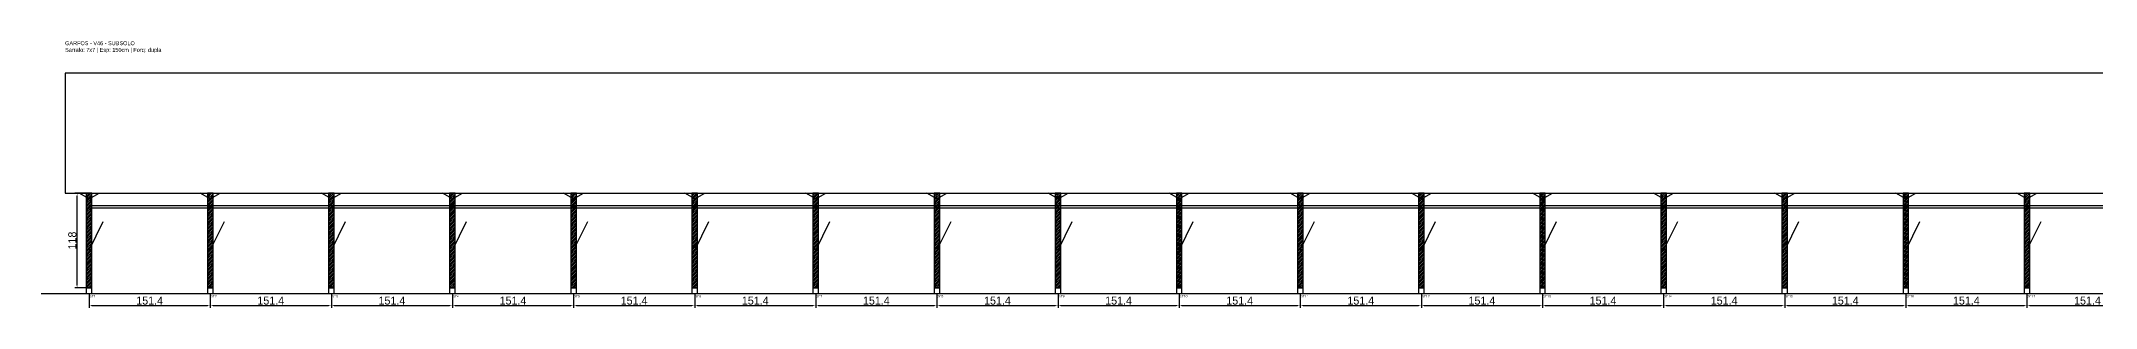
# Model space of a CAD drawing. Header units: metres. Extents: x -30 to 5236, y -25 to 308.
# Drawn here: x -30 to 2538, y -25 to 308 of the extents above; entities that cross this region are included whole.
import ezdxf

# ---------------------------------------------------------------- set-up
doc = ezdxf.new("R2010")
doc.units = ezdxf.units.M
for name, color, linetype in [('BARRA_ANCORAGEM', 1, 'Continuous'), ('COTA', 241, 'Continuous'), ('GARFOS OK', 3, 'Continuous'), ('NOME DA VIGA', 6, 'Continuous'), ('SARR_7x7', 40, 'Continuous'), ('TIRAS REESCORAMENTO', 252, 'Continuous'), ('VIGAS', 3, 'Continuous')]:
    doc.layers.add(name, color=color, linetype=linetype)
doc.dimstyles.new('EZ DXF', dxfattribs={"dimtxt": 10, "dimasz": 3.5, "dimexe": 3, "dimexo": 1.5, "dimgap": 1, "dimtad": 1, "dimdec": 1, "dimdsep": 46, "dimcen": 2.5, "dimazin": 3, "dimtfac": 1, "dimtmove": 0, "dimatfit": 3})

msp = doc.modelspace()

# ---------------------------------------------------------------- hatches: boundary and pattern name
at = {"layer": 'COTA'}
h = msp.add_hatch(dxfattribs=at)
h.set_pattern_fill('ANSI31', scale=0.5)
h.paths.add_polyline_path([(26.5, 0), (33.5, 0), (33.5, 118), (26.5, 118)])
h = msp.add_hatch(dxfattribs=at)
h.set_pattern_fill('ANSI31', scale=0.5)
h.paths.add_polyline_path([(177.85, 0), (184.85, 0), (184.85, 118), (177.85, 118)])
h = msp.add_hatch(dxfattribs=at)
h.set_pattern_fill('ANSI31', scale=0.5)
h.paths.add_polyline_path([(329.21, 0), (336.21, 0), (336.21, 118), (329.21, 118)])
h = msp.add_hatch(dxfattribs=at)
h.set_pattern_fill('ANSI31', scale=0.5)
h.paths.add_polyline_path([(480.56, 0), (487.56, 0), (487.56, 118), (480.56, 118)])
h = msp.add_hatch(dxfattribs=at)
h.set_pattern_fill('ANSI31', scale=0.5)
h.paths.add_polyline_path([(631.91, 0), (638.91, 0), (638.91, 118), (631.91, 118)])
h = msp.add_hatch(dxfattribs=at)
h.set_pattern_fill('ANSI31', scale=0.5)
h.paths.add_polyline_path([(783.27, 0), (790.27, 0), (790.27, 118), (783.27, 118)])
h = msp.add_hatch(dxfattribs=at)
h.set_pattern_fill('ANSI31', scale=0.5)
h.paths.add_polyline_path([(934.62, 0), (941.62, 0), (941.62, 118), (934.62, 118)])
h = msp.add_hatch(dxfattribs=at)
h.set_pattern_fill('ANSI31', scale=0.5)
h.paths.add_polyline_path([(1085.97, 0), (1092.97, 0), (1092.97, 118), (1085.97, 118)])
h = msp.add_hatch(dxfattribs=at)
h.set_pattern_fill('ANSI31', scale=0.5)
h.paths.add_polyline_path([(1237.33, 0), (1244.33, 0), (1244.33, 118), (1237.33, 118)])
h = msp.add_hatch(dxfattribs=at)
h.set_pattern_fill('ANSI31', scale=0.5)
h.paths.add_polyline_path([(1388.68, 0), (1395.68, 0), (1395.68, 118), (1388.68, 118)])
h = msp.add_hatch(dxfattribs=at)
h.set_pattern_fill('ANSI31', scale=0.5)
h.paths.add_polyline_path([(1540.03, 0), (1547.03, 0), (1547.03, 118), (1540.03, 118)])
h = msp.add_hatch(dxfattribs=at)
h.set_pattern_fill('ANSI31', scale=0.5)
h.paths.add_polyline_path([(1691.39, 0), (1698.39, 0), (1698.39, 118), (1691.39, 118)])
h = msp.add_hatch(dxfattribs=at)
h.set_pattern_fill('ANSI31', scale=0.5)
h.paths.add_polyline_path([(1842.74, 0), (1849.74, 0), (1849.74, 118), (1842.74, 118)])
h = msp.add_hatch(dxfattribs=at)
h.set_pattern_fill('ANSI31', scale=0.5)
h.paths.add_polyline_path([(1994.09, 0), (2001.09, 0), (2001.09, 118), (1994.09, 118)])
h = msp.add_hatch(dxfattribs=at)
h.set_pattern_fill('ANSI31', scale=0.5)
h.paths.add_polyline_path([(2145.45, 0), (2152.45, 0), (2152.45, 118), (2145.45, 118)])
h = msp.add_hatch(dxfattribs=at)
h.set_pattern_fill('ANSI31', scale=0.5)
h.paths.add_polyline_path([(2296.8, 0), (2303.8, 0), (2303.8, 118), (2296.8, 118)])
h = msp.add_hatch(dxfattribs=at)
h.set_pattern_fill('ANSI31', scale=0.5)
h.paths.add_polyline_path([(2448.15, 0), (2455.15, 0), (2455.15, 118), (2448.15, 118)])

# ---------------------------------------------------------------- linework, layer by layer
at = {"layer": 'BARRA_ANCORAGEM'}
for p, q in [((30, 47.2), (47.7, 82.6)), ((181.35, 47.2), (199.05, 82.6)), ((332.71, 47.2), (350.41, 82.6)), ((484.06, 47.2), (501.76, 82.6)), ((635.41, 47.2), (653.11, 82.6)), ((786.77, 47.2), (804.47, 82.6)), ((938.12, 47.2), (955.82, 82.6)), ((1089.47, 47.2), (1107.17, 82.6)), ((1240.83, 47.2), (1258.53, 82.6)), ((1392.18, 47.2), (1409.88, 82.6)), ((1543.53, 47.2), (1561.23, 82.6)), ((1694.89, 47.2), (1712.59, 82.6)), ((1846.24, 47.2), (1863.94, 82.6)), ((1997.59, 47.2), (2015.29, 82.6)), ((2148.95, 47.2), (2166.65, 82.6)), ((2300.3, 47.2), (2318, 82.6)), ((2451.65, 47.2), (2469.35, 82.6))]:
    msp.add_line(p, q, dxfattribs=at)
at = {"layer": 'GARFOS OK'}
for p, q in [((30, 111), (17.5, 118)), ((17.5, 118), (42.5, 118)), ((30, 111), (42.5, 118)), ((181.35, 111), (168.85, 118)), ((168.85, 118), (193.85, 118)), ((181.35, 111), (193.85, 118)), ((332.71, 111), (320.21, 118)), ((320.21, 118), (345.21, 118)), ((332.71, 111), (345.21, 118)), ((484.06, 111), (471.56, 118)), ((471.56, 118), (496.56, 118)), ((484.06, 111), (496.56, 118)), ((635.41, 111), (622.91, 118)), ((622.91, 118), (647.91, 118)), ((635.41, 111), (647.91, 118)), ((786.77, 111), (774.27, 118)), ((774.27, 118), (799.27, 118)), ((786.77, 111), (799.27, 118)), ((938.12, 111), (925.62, 118)), ((925.62, 118), (950.62, 118)), ((938.12, 111), (950.62, 118)), ((1089.47, 111), (1076.97, 118)), ((1076.97, 118), (1101.97, 118)), ((1089.47, 111), (1101.97, 118)), ((1240.83, 111), (1228.33, 118)), ((1228.33, 118), (1253.33, 118)), ((1240.83, 111), (1253.33, 118)), ((1392.18, 111), (1379.68, 118)), ((1379.68, 118), (1404.68, 118)), ((1392.18, 111), (1404.68, 118)), ((1543.53, 111), (1531.03, 118)), ((1531.03, 118), (1556.03, 118)), ((1543.53, 111), (1556.03, 118)), ((1694.89, 111), (1682.39, 118)), ((1682.39, 118), (1707.39, 118)), ((1694.89, 111), (1707.39, 118)), ((1846.24, 111), (1833.74, 118)), ((1833.74, 118), (1858.74, 118)), ((1846.24, 111), (1858.74, 118)), ((1997.59, 111), (1985.09, 118)), ((1985.09, 118), (2010.09, 118)), ((1997.59, 111), (2010.09, 118)), ((2148.95, 111), (2136.45, 118)), ((2136.45, 118), (2161.45, 118)), ((2148.95, 111), (2161.45, 118)), ((2300.3, 111), (2287.8, 118)), ((2287.8, 118), (2312.8, 118)), ((2300.3, 111), (2312.8, 118)), ((2451.65, 111), (2439.15, 118)), ((2439.15, 118), (2464.15, 118)), ((2451.65, 111), (2464.15, 118))]:
    msp.add_line(p, q, dxfattribs=at)
at = {"layer": 'GARFOS OK', "linetype": 'CONTINUOUS'}
msp.add_line((-30, -7), (5236.01, -7), dxfattribs=at)
at = {"layer": 'GARFOS OK'}
for points in [[(26.5, 0), (33.5, 0), (33.5, 118), (26.5, 118), (26.5, 0)], [(177.85, 0), (184.85, 0), (184.85, 118), (177.85, 118), (177.85, 0)], [(329.21, 0), (336.21, 0), (336.21, 118), (329.21, 118), (329.21, 0)], [(480.56, 0), (487.56, 0), (487.56, 118), (480.56, 118), (480.56, 0)], [(631.91, 0), (638.91, 0), (638.91, 118), (631.91, 118), (631.91, 0)], [(783.27, 0), (790.27, 0), (790.27, 118), (783.27, 118), (783.27, 0)], [(934.62, 0), (941.62, 0), (941.62, 118), (934.62, 118), (934.62, 0)], [(1085.97, 0), (1092.97, 0), (1092.97, 118), (1085.97, 118), (1085.97, 0)], [(1237.33, 0), (1244.33, 0), (1244.33, 118), (1237.33, 118), (1237.33, 0)], [(1388.68, 0), (1395.68, 0), (1395.68, 118), (1388.68, 118), (1388.68, 0)], [(1540.03, 0), (1547.03, 0), (1547.03, 118), (1540.03, 118), (1540.03, 0)], [(1691.39, 0), (1698.39, 0), (1698.39, 118), (1691.39, 118), (1691.39, 0)], [(1842.74, 0), (1849.74, 0), (1849.74, 118), (1842.74, 118), (1842.74, 0)], [(1994.09, 0), (2001.09, 0), (2001.09, 118), (1994.09, 118), (1994.09, 0)], [(2145.45, 0), (2152.45, 0), (2152.45, 118), (2145.45, 118), (2145.45, 0)], [(2296.8, 0), (2303.8, 0), (2303.8, 118), (2296.8, 118), (2296.8, 0)], [(2448.15, 0), (2455.15, 0), (2455.15, 118), (2448.15, 118), (2448.15, 0)]]:
    msp.add_lwpolyline(points, dxfattribs=at)
at = {"layer": 'SARR_7x7'}
for points in [[(26.5, -7), (33.5, -7), (33.5, 0), (26.5, 0), (26.5, -7)], [(177.85, -7), (184.85, -7), (184.85, 0), (177.85, 0), (177.85, -7)], [(329.21, -7), (336.21, -7), (336.21, 0), (329.21, 0), (329.21, -7)], [(480.56, -7), (487.56, -7), (487.56, 0), (480.56, 0), (480.56, -7)], [(631.91, -7), (638.91, -7), (638.91, 0), (631.91, 0), (631.91, -7)], [(783.27, -7), (790.27, -7), (790.27, 0), (783.27, 0), (783.27, -7)], [(934.62, -7), (941.62, -7), (941.62, 0), (934.62, 0), (934.62, -7)], [(1085.97, -7), (1092.97, -7), (1092.97, 0), (1085.97, 0), (1085.97, -7)], [(1237.33, -7), (1244.33, -7), (1244.33, 0), (1237.33, 0), (1237.33, -7)], [(1388.68, -7), (1395.68, -7), (1395.68, 0), (1388.68, 0), (1388.68, -7)], [(1540.03, -7), (1547.03, -7), (1547.03, 0), (1540.03, 0), (1540.03, -7)], [(1691.39, -7), (1698.39, -7), (1698.39, 0), (1691.39, 0), (1691.39, -7)], [(1842.74, -7), (1849.74, -7), (1849.74, 0), (1842.74, 0), (1842.74, -7)], [(1994.09, -7), (2001.09, -7), (2001.09, 0), (1994.09, 0), (1994.09, -7)], [(2145.45, -7), (2152.45, -7), (2152.45, 0), (2145.45, 0), (2145.45, -7)], [(2296.8, -7), (2303.8, -7), (2303.8, 0), (2296.8, 0), (2296.8, -7)], [(2448.15, -7), (2455.15, -7), (2455.15, 0), (2448.15, 0), (2448.15, -7)]]:
    msp.add_lwpolyline(points, dxfattribs=at)
at = {"layer": 'TIRAS REESCORAMENTO'}
for points in [[(30, 100), (181.35, 100), (181.35, 102.5), (30, 102.5), (30, 100)], [(181.35, 100), (332.71, 100), (332.71, 102.5), (181.35, 102.5), (181.35, 100)], [(332.71, 100), (484.06, 100), (484.06, 102.5), (332.71, 102.5), (332.71, 100)], [(484.06, 100), (635.41, 100), (635.41, 102.5), (484.06, 102.5), (484.06, 100)], [(635.41, 100), (786.77, 100), (786.77, 102.5), (635.41, 102.5), (635.41, 100)], [(786.77, 100), (938.12, 100), (938.12, 102.5), (786.77, 102.5), (786.77, 100)], [(938.12, 100), (1089.47, 100), (1089.47, 102.5), (938.12, 102.5), (938.12, 100)], [(1089.47, 100), (1240.83, 100), (1240.83, 102.5), (1089.47, 102.5), (1089.47, 100)], [(1240.83, 100), (1392.18, 100), (1392.18, 102.5), (1240.83, 102.5), (1240.83, 100)], [(1392.18, 100), (1543.53, 100), (1543.53, 102.5), (1392.18, 102.5), (1392.18, 100)], [(1543.53, 100), (1694.89, 100), (1694.89, 102.5), (1543.53, 102.5), (1543.53, 100)], [(1694.89, 100), (1846.24, 100), (1846.24, 102.5), (1694.89, 102.5), (1694.89, 100)], [(1846.24, 100), (1997.59, 100), (1997.59, 102.5), (1846.24, 102.5), (1846.24, 100)], [(1997.59, 100), (2148.95, 100), (2148.95, 102.5), (1997.59, 102.5), (1997.59, 100)], [(2148.95, 100), (2300.3, 100), (2300.3, 102.5), (2148.95, 102.5), (2148.95, 100)], [(2300.3, 100), (2451.65, 100), (2451.65, 102.5), (2300.3, 102.5), (2300.3, 100)], [(2451.65, 100), (2603.01, 100), (2603.01, 102.5), (2451.65, 102.5), (2451.65, 100)]]:
    msp.add_lwpolyline(points, dxfattribs=at)
at = {"layer": 'VIGAS'}
msp.add_lwpolyline([(0, 118), (5206.01, 118), (5206.01, 268), (0, 268), (0, 118)], dxfattribs=at)

# ---------------------------------------------------------------- texts
at = {"layer": 'NOME DA VIGA'}
for s, p in [('GF1', (30, -12)), ('GF2', (181.35, -12)), ('GF3', (332.71, -12)), ('GF4', (484.06, -12)), ('GF5', (635.41, -12)), ('GF6', (786.77, -12)), ('GF7', (938.12, -12)), ('GF8', (1089.47, -12)), ('GF9', (1240.83, -12)), ('GF10', (1392.18, -12)), ('GF11', (1543.53, -12)), ('GF12', (1694.89, -12)), ('GF13', (1846.24, -12)), ('GF14', (1997.59, -12)), ('GF15', (2148.95, -12)), ('GF16', (2300.3, -12)), ('GF17', (2451.65, -12))]:
    msp.add_text(s, height=3, dxfattribs=at).set_placement(p)
at = {"layer": 'NOME DA VIGA', "insert": (0, 293), "char_height": 5, "attachment_point": 7}
msp.add_mtext('GARFOS - V46 - SUBSOLO\\PSarrafo: 7x7 | Esp: 150cm | Forq: dupla', dxfattribs=at)

# ---------------------------------------------------------------- dimensions: what is measured, and where the dimension line sits
at = {"layer": 'COTA'}
msp.add_linear_dim(base=(15, 0), p1=(30, 0), p2=(30, 118), angle=90, dimstyle='EZ DXF', dxfattribs=at).render()
for base, p1, p2 in [((30, -22), (30, -7), (181.3533, -7)), ((181.35, -22), (181.35, -7), (332.71, -7)), ((332.7066, -22), (332.7066, -7), (484.0599, -7)), ((484.0599, -22), (484.0599, -7), (635.4132, -7)), ((635.41, -22), (635.41, -7), (786.77, -7)), ((786.7665, -22), (786.7665, -7), (938.1198, -7)), ((938.1198, -22), (938.1198, -7), (1089.4731, -7)), ((1089.47, -22), (1089.47, -7), (1240.83, -7)), ((1240.8264, -22), (1240.8264, -7), (1392.1797, -7)), ((1392.1797, -22), (1392.1797, -7), (1543.533, -7)), ((1543.53, -22), (1543.53, -7), (1694.89, -7)), ((1694.8863, -22), (1694.8863, -7), (1846.2396, -7)), ((1846.2396, -22), (1846.2396, -7), (1997.5929, -7)), ((1997.59, -22), (1997.59, -7), (2148.95, -7)), ((2148.9462, -22), (2148.9462, -7), (2300.2995, -7)), ((2300.2995, -22), (2300.2995, -7), (2451.6528, -7)), ((2451.65, -22), (2451.65, -7), (2603.01, -7))]:
    msp.add_linear_dim(base=base, p1=p1, p2=p2, dimstyle='EZ DXF', dxfattribs=at).render()

doc.saveas('drawing.dxf')
